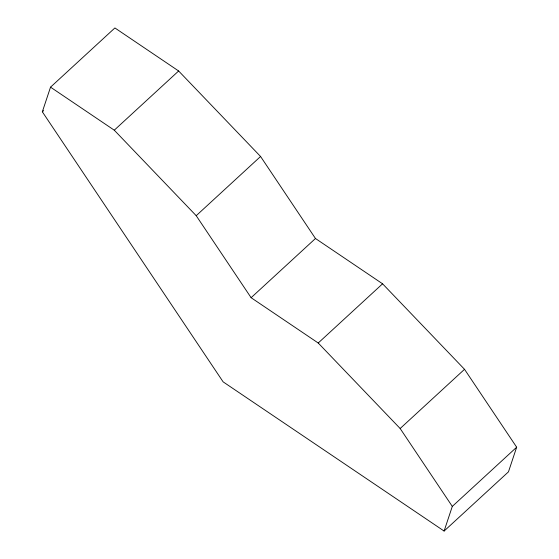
<?xml version="1.0" encoding="UTF-8"?>
<svg xmlns="http://www.w3.org/2000/svg" width="559" height="559" viewBox="0 0 559 559"><rect width="100%" height="100%" fill="white"/><g stroke="black" fill="none" stroke-linecap="round" stroke-linejoin="round"><path stroke-width="0.84" d="M42.337 111.8L50.534 87.155L114.895 27.95L178.635 70.986L260.571 156.485L315.472 238.497L382.58 283.804L464.522 369.31L516.663 447.2L508.466 471.845L444.105 531.05L223.118 381.853L42.337 111.8L43.609 110.633M444.105 531.05L452.301 506.405L516.663 447.2M50.534 87.155L114.274 130.191L178.635 70.986M452.301 506.405L400.16 428.515L318.225 343.009L251.11 297.702L196.209 215.69L260.571 156.485M251.11 297.702L315.472 238.497M318.225 343.009L382.58 283.804M400.16 428.515L464.522 369.31M114.274 130.191L196.209 215.69"/></g></svg>
